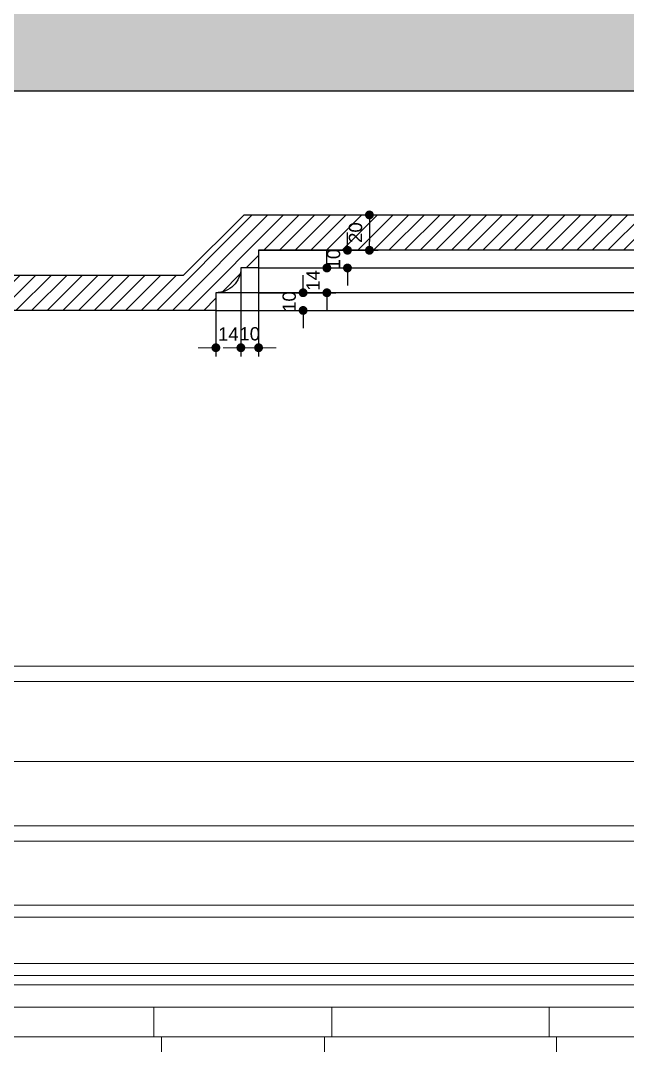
# Model space of a CAD drawing. Header units: inches. Extents: x 274057 to 444617, y 490067 to 635630.
# Drawn here: x 330799 to 331142, y 495155 to 495735 of the extents above; entities that cross this region are included whole.
import ezdxf

# ---------------------------------------------------------------- set-up
doc = ezdxf.new("R2010")
doc.units = ezdxf.units.IN
doc.header["$MEASUREMENT"] = 0
for name, color, linetype, lineweight in [('A-Dim-ID', 9, 'Continuous', 20), ('CQ gypsum 2', 42, 'Continuous', 0), ('CQ Gypsum Hatch', 8, 'Continuous', 20)]:
    doc.layers.add(name, color=color, linetype=linetype, lineweight=lineweight)
for name, color, linetype in [('Calliper_wall hatch_CHB', 8, 'Continuous'), ('CQ centerline', 8, 'Continuous'), ('CQ Grg Gypsum', 41, 'Continuous'), ('CQ section wall', 3, 'Continuous'), ('CQ SPOT DETAIL DIMENSION', 9, 'Continuous'), ('CQ wall section', 5, 'Continuous'), ('ID-wall paper', 8, 'Continuous')]:
    doc.layers.add(name, color=color, linetype=linetype)
doc.styles.get("Standard").update_dxf_attribs({"font": 'arial.ttf'})
doc.dimstyles.new('CQ 5', dxfattribs={"dimscale": 0.05, "dimtxt": 150, "dimasz": 100, "dimexe": 100, "dimexo": 0, "dimgap": 80, "dimtad": 1, "dimdec": 0, "dimzin": 0, "dimdsep": 46, "dimtxsty": 'Standard', "dimblk": 'DOT', "dimcen": 100, "dimclrd": 250, "dimclre": 250, "dimclrt": 3, "dimadec": 0, "dimazin": 0, "dimtfac": 1, "dimtdec": 0, "dimtofl": 0, "dimtmove": 0, "dimatfit": 3, "dimfxl": 1, "dimtolj": 1, "dimtzin": 0, "dimlwd": -1, "dimarcsym": 0})

# ---------------------------------------------------------------- blocks, each defined once
blk = doc.blocks.new('ff15 section A and B')
at = {"layer": 'Calliper_wall hatch_CHB', "ltscale": 300}
h = blk.add_hatch(dxfattribs=at)
h.set_pattern_fill('AR-CONC', color=256, scale=10, angle=-13.97142, style=0)
h.set_pattern_definition([(36.028577, (-10204.6, 0), (68.0890203, -23.40695), [7.5, -82.5]), (341.028577, (-10204.6, 0), (4.6961155, 76.3439316), [6, -66]), (86.480021, (-10198.93, -1.95), (72.7851354, 52.936981), [6.374019, -70.114211]), (32.212777, (-10199.77, 19.41), (99.570572, -41.829513), [11.25, -123.75]), (82.664212, (-10191.48, 15.92), (114.220033, 71.96377), [9.561034, -105.171376]), (337.21274, (-10199.77, 19.41), (114.220033, 71.96377), [9, -99]), (7.028577, (-10191.276, 12.14), (48.2040844, -53.482392), [7.5, -82.5]), (312.028577, (-10191.28, 12.14), (41.119588, 64.495185), [6, -66]), (57.480021, (-10187.26, 7.685), (89.323671, 11.012793), [6.374019, -70.114211]), (23.5285767, (-10204.602, 0), (9.2173322, 32.010976), [0, -65.2, 0, -67, 0, -66.25]), (353.528577, (-10204.602, 0), (35.0512903, 31.9228578), [0, -38.2, 0, -63.7, 0, -25.25]), (313.5285767, (-10226.242, 5.384), (51.2584374, -15.0772595), [0, -25, 0, -78, 0, -103.5]), (303.528577, (-10235.947, 7.8), (59.0102484, -4.3659754), [0, -32.5, 0, -51.8, 0, -73.5])])
h.paths.add_polyline_path([(348877.47, 520249.28), (341276.35, 520249.28), (341276.35, 519999.28), (348877.47, 519999.28)])
h.paths.add_polyline_path([(348877.47, 516299.28), (341276.35, 516299.28), (341276.35, 516049.28), (348877.47, 516049.28)])
at = {"layer": 'CQ section wall', "elevation": 0}
blk.add_lwpolyline([(341275.35, 519999.28), (348877.47, 519999.28)], dxfattribs=at)
blk = doc.blocks.new('A$C11B46C9D')
at = {"layer": 'CQ gypsum 2', "lineweight": 0}
for p, q in [((0, 194.66), (223.28, 194.66)), ((0, 182.05), (223.28, 182.05)), ((61.4, 182.05), (61.4, 165.23)), ((161.87, 182.05), (223.28, 182.05)), ((161.87, 182.05), (161.87, 165.23)), ((0, 165.23), (223.28, 165.23)), ((65.59, 165.23), (65.59, 74.15)), ((157.69, 165.23), (157.69, 74.15)), ((161.87, 165.23), (223.28, 165.23)), ((65.59, 155.42), (72.96, 155.42)), ((65.59, 148.45), (72.96, 155.42)), ((72.96, 155.42), (72.96, 74.15)), ((88.92, 155.42), (88.92, 74.15)), ((88.92, 155.42), (96.29, 148.45)), ((88.92, 155.42), (103.66, 155.42)), ((96.29, 148.45), (103.66, 155.42)), ((103.66, 155.42), (103.66, 74.15)), ((119.62, 155.42), (119.62, 74.15)), ((119.62, 155.42), (134.36, 155.42)), ((119.62, 155.42), (126.99, 148.45)), ((126.99, 148.45), (134.36, 155.42)), ((134.36, 155.42), (134.36, 74.15)), ((150.32, 155.42), (150.32, 74.15)), ((150.32, 155.42), (157.69, 148.45)), ((150.32, 155.42), (157.69, 155.42)), ((96.29, 148.45), (96.29, 74.15)), ((126.99, 148.45), (126.99, 74.15)), ((0, 74.15), (223.28, 74.15)), ((0, 59.35), (223.28, 59.35)), ((64.19, 59.35), (64.19, 52.43)), ((159.08, 59.35), (159.08, 52.43)), ((64.19, 52.43), (159.08, 52.43)), ((68.1, 52.43), (65.53, 41.27)), ((77.03, 52.43), (79.6, 41.27)), ((83.73, 52.43), (81.16, 41.27)), ((92.66, 52.43), (95.23, 41.27)), ((99.36, 52.43), (96.79, 41.27)), ((108.29, 52.43), (110.86, 41.27)), ((114.99, 52.43), (112.42, 41.27)), ((123.92, 52.43), (126.49, 41.27)), ((130.62, 52.43), (128.05, 41.27)), ((139.55, 52.43), (142.11, 41.27)), ((146.25, 52.43), (143.68, 41.27)), ((155.18, 52.43), (157.74, 41.27)), ((65.53, 41.27), (79.6, 41.27)), ((81.16, 41.27), (95.23, 41.27)), ((96.79, 41.27), (110.86, 41.27)), ((112.42, 41.27), (126.49, 41.27)), ((128.05, 41.27), (142.11, 41.27)), ((143.68, 41.27), (157.74, 41.27)), ((0, 16.75), (223.28, 16.75)), ((0, 0), (223.28, 0))]:
    blk.add_line(p, q, dxfattribs=at)
at = {"layer": 'CQ gypsum 2', "lineweight": 0, "ltscale": 100}
for p, q in [((61.4, 182.05), (161.87, 182.05)), ((0, 165.23), (61.4, 165.23))]:
    blk.add_line(p, q, dxfattribs=at)
blk = doc.blocks.new('cornice002.A')
at = {"layer": 'CQ Grg Gypsum', "xscale": -1, "rotation": 359.9999999999987}
for p in [(351655.9, 523348.92, 0), (351879.18, 523348.92, 0), (352102.45, 523348.92, 0)]:
    blk.add_blockref('A$C11B46C9D', p, dxfattribs=at)
blk = doc.blocks.new('ff15 section ceiling A and B')
at = {"layer": 'CQ Gypsum Hatch'}
h = blk.add_hatch(dxfattribs=at)
h.set_pattern_fill('ANSI31', color=256, scale=50, angle=180, style=0)
h.set_pattern_definition([(225, (863766.5914, 132415.6944), (4.41941738, -4.41941738), [])])
edge = h.paths.add_edge_path()
edge.add_line((331689.69, 526452.13), (331689.69, 526703.41))
edge.add_line((331689.69, 526703.41), (331679.69, 526703.41))
edge.add_arc((331665.68, 526703.55), 14.01, 359.45074, 450)
edge.add_line((331665.68, 526717.56), (331665.68, 526727.56))
edge.add_line((331665.68, 526727.56), (331655.68, 526727.56))
edge.add_line((331655.68, 526727.56), (331655.68, 527706.77))
edge.add_line((331655.68, 527706.77), (331665.68, 527706.77))
edge.add_line((331665.68, 527706.77), (331665.68, 527716.77))
edge.add_arc((331665.68, 527730.78), 14.01, 270, 360.54926)
edge.add_line((331679.69, 527730.91), (331689.69, 527730.91))
edge.add_line((331689.69, 527730.91), (331689.69, 527880.91))
edge.add_line((331689.69, 527880.91), (331679.69, 527880.91))
edge.add_arc((331665.68, 527881.05), 14.01, 359.45074, 450)
edge.add_line((331665.68, 527895.06), (331665.68, 527905.06))
edge.add_line((331665.68, 527905.06), (331655.68, 527905.06))
edge.add_line((331655.68, 527905.06), (331655.68, 528884.27))
edge.add_line((331655.68, 528884.27), (331665.68, 528884.27))
edge.add_line((331665.68, 528884.27), (331665.68, 528894.27))
edge.add_arc((331665.68, 528908.28), 14.01, 270, 360.54926)
edge.add_line((331679.69, 528908.41), (331689.69, 528908.41))
edge.add_line((331689.69, 528908.41), (331689.69, 529058.41))
edge.add_line((331689.69, 529058.41), (331679.69, 529058.41))
edge.add_arc((331665.68, 529058.55), 14.01, 359.45074, 450)
edge.add_line((331665.68, 529072.56), (331665.68, 529082.56))
edge.add_line((331665.68, 529082.56), (331655.68, 529082.56))
edge.add_line((331655.68, 529082.56), (331655.68, 530061.77))
edge.add_line((331655.68, 530061.77), (331665.68, 530061.77))
edge.add_line((331665.68, 530061.77), (331665.68, 530071.77))
edge.add_arc((331665.68, 530085.78), 14.01, 270, 360.54926)
edge.add_line((331679.69, 530085.91), (331689.69, 530085.91))
edge.add_line((331689.69, 530085.91), (331689.69, 530235.91))
edge.add_line((331689.69, 530235.91), (331679.69, 530235.91))
edge.add_arc((331665.68, 530236.05), 14.01, 359.45074, 450)
edge.add_line((331665.68, 530250.06), (331665.68, 530260.06))
edge.add_line((331665.68, 530260.06), (331655.68, 530260.06))
edge.add_line((331655.68, 530260.06), (331655.68, 531239.27))
edge.add_line((331655.68, 531239.27), (331665.68, 531239.27))
edge.add_line((331665.68, 531239.27), (331665.68, 531249.27))
edge.add_arc((331665.68, 531263.28), 14.01, 270, 360.54926)
edge.add_line((331679.69, 531263.42), (331689.69, 531263.42))
edge.add_line((331689.69, 531263.42), (331689.69, 531413.42))
edge.add_line((331689.69, 531413.42), (331689.69, 531514.97))
edge.add_arc((331789.69, 531514.97), 100, 90, 180, ccw=False)
edge.add_line((331789.69, 531614.97), (331994.96, 531614.97))
edge.add_line((331994.96, 531614.97), (331994.96, 531523.83))
edge.add_line((331994.96, 531523.83), (332045.68, 531564.97))
edge.add_line((332045.68, 531564.97), (332045.68, 531634.97))
edge.add_line((332045.68, 531634.97), (331789.69, 531634.97))
edge.add_arc((331789.69, 531514.97), 120, 90, 180)
edge.add_line((331669.69, 531514.97), (331669.69, 531413.42))
edge.add_line((331669.69, 531413.42), (331669.69, 531281.74))
edge.add_line((331669.69, 531281.74), (331635.68, 531247.41))
edge.add_line((331635.68, 531247.41), (331635.68, 526719.43))
edge.add_line((331635.68, 526719.43), (331669.69, 526685.09))
edge.add_line((331669.69, 526685.09), (331669.69, 526451.86))
edge.add_arc((331789.69, 526451.86), 120, 180, 270)
edge.add_line((331789.69, 526331.86), (332045.68, 526331.86))
edge.add_line((332045.68, 526331.86), (332045.68, 526401.86))
edge.add_line((332045.68, 526401.86), (331994.96, 526443.01))
edge.add_line((331994.96, 526443.01), (331994.96, 526351.86))
edge.add_line((331994.96, 526351.86), (331789.69, 526351.86))
edge.add_arc((331789.69, 526451.86), 100, 180, 270, ccw=False)
at = {"layer": 'CQ Grg Gypsum', "elevation": 0}
blk.add_lwpolyline([(331655.68, 530260.06), (331655.68, 531239.27), (331665.68, 531239.27), (331665.68, 531249.27, 0.417024), (331679.69, 531263.42), (331689.69, 531263.42), (331689.69, 531413.42), (331689.69, 531514.97, -0.414214), (331789.69, 531614.97), (331994.96, 531614.97), (331994.96, 531523.83), (332045.68, 531564.97), (332045.68, 531634.97), (331789.69, 531634.97, 0.414214), (331669.69, 531514.97), (331669.69, 531413.42), (331669.69, 531281.74), (331635.68, 531247.41), (331635.68, 526719.43)], format="xyb", dxfattribs=at)
blk = doc.blocks.new('_Dot')
at = {"color": 0, "linetype": 'ByBlock', "lineweight": -2}
blk.add_line((-0.5, 0), (-1, 0), dxfattribs=at)
at = {"color": 0, "linetype": 'ByBlock', "const_width": 0.5}
blk.add_lwpolyline([(-0.25, 0, 1), (0.25, 0, 1)], format="xyb", close=True, dxfattribs=at)
blk = doc.blocks.new('*D1314')
at = {"layer": 'A-Dim-ID', "color": 250, "lineweight": -2, "transparency": 16777216}
for p, q in [((330933.45, 495604.74), (330933.45, 495544.64)), ((330923.45, 495594.74), (330923.45, 495544.64))]:
    blk.add_line(p, q, dxfattribs=at)
at = {"layer": 'A-Dim-ID', "color": 250, "transparency": 16777216}
for p, q in [((330918.45, 495549.64), (330913.45, 495549.64)), ((330938.45, 495549.64), (330943.45, 495549.64))]:
    blk.add_line(p, q, dxfattribs=at)
at = {"layer": 'Defpoints', "color": 0, "transparency": 16777216}
for p in [(330933.45, 495604.74, 0), (330923.45, 495594.74, 0), (330923.45, 495549.64)]:
    blk.add_point(p, dxfattribs=at)
at = {"layer": 'A-Dim-ID', "color": 250, "transparency": 16777216, "xscale": 5, "yscale": 5, "zscale": 5}
blk.add_blockref('_Dot', (330923.45, 495549.64), dxfattribs=at)
at = {"layer": 'A-Dim-ID', "color": 250, "transparency": 16777216, "xscale": 5, "yscale": 5, "zscale": 5, "rotation": 180}
blk.add_blockref('_Dot', (330933.45, 495549.64), dxfattribs=at)
at = {"layer": 'A-Dim-ID', "color": 3, "transparency": 16777216, "insert": (330928.45, 495557.47), "char_height": 7.5, "attachment_point": 5}
blk.add_mtext('\\A1;10', dxfattribs=at)
blk = doc.blocks.new('*D1315')
at = {"layer": 'A-Dim-ID', "color": 250, "lineweight": -2, "transparency": 16777216}
for p, q in [((330923.45, 495594.74), (330923.45, 495544.64)), ((330909.31, 495570.73), (330909.31, 495544.64))]:
    blk.add_line(p, q, dxfattribs=at)
at = {"layer": 'A-Dim-ID', "color": 250, "transparency": 16777216}
for p, q in [((330904.31, 495549.64), (330899.31, 495549.64)), ((330928.45, 495549.64), (330933.45, 495549.64))]:
    blk.add_line(p, q, dxfattribs=at)
at = {"layer": 'Defpoints', "color": 0, "transparency": 16777216}
for p in [(330923.45, 495594.74, 0), (330909.31, 495570.73, 0), (330909.31, 495549.64)]:
    blk.add_point(p, dxfattribs=at)
at = {"layer": 'A-Dim-ID', "color": 250, "transparency": 16777216, "xscale": 5, "yscale": 5, "zscale": 5}
blk.add_blockref('_Dot', (330909.31, 495549.64), dxfattribs=at)
at = {"layer": 'A-Dim-ID', "color": 250, "transparency": 16777216, "xscale": 5, "yscale": 5, "zscale": 5, "rotation": 180}
blk.add_blockref('_Dot', (330923.45, 495549.64), dxfattribs=at)
at = {"layer": 'A-Dim-ID', "color": 3, "transparency": 16777216, "insert": (330916.38, 495557.4), "char_height": 7.5, "attachment_point": 5}
blk.add_mtext('\\A1;14', dxfattribs=at)
blk = doc.blocks.new('*D1316')
at = {"layer": 'CQ SPOT DETAIL DIMENSION', "color": 250, "lineweight": -2, "transparency": 16777216}
for p, q in [((330927.07, 495624.74), (331001.1, 495624.74)), ((330933.45, 495604.74), (331001.1, 495604.74))]:
    blk.add_line(p, q, dxfattribs=at)
at = {"layer": 'CQ SPOT DETAIL DIMENSION', "color": 250, "transparency": 16777216}
blk.add_line((330996.1, 495619.74), (330996.1, 495609.74), dxfattribs=at)
at = {"layer": 'Defpoints', "color": 0, "transparency": 16777216}
for p in [(330927.07, 495624.74, 0), (330933.45, 495604.74), (330996.1, 495604.74)]:
    blk.add_point(p, dxfattribs=at)
at = {"layer": 'CQ SPOT DETAIL DIMENSION', "color": 250, "transparency": 16777216, "xscale": 5, "yscale": 5, "zscale": 5}
for p, rotation in [((330996.1, 495624.74), 90), ((330996.1, 495604.74), 270)]:
    blk.add_blockref('_Dot', p, dxfattribs=dict(at, rotation=rotation))
at = {"layer": 'CQ SPOT DETAIL DIMENSION', "color": 3, "transparency": 16777216, "insert": (330988.27, 495614.74), "char_height": 7.5, "attachment_point": 5, "rotation": 90}
blk.add_mtext('\\A1;20', dxfattribs=at)
blk = doc.blocks.new('*D1317')
at = {"layer": 'CQ SPOT DETAIL DIMENSION', "color": 250, "transparency": 16777216}
for p, q in [((330983.7, 495609.74), (330983.7, 495614.74)), ((330983.7, 495589.74), (330983.7, 495584.74))]:
    blk.add_line(p, q, dxfattribs=at)
at = {"layer": 'CQ SPOT DETAIL DIMENSION', "color": 250, "lineweight": -2, "transparency": 16777216}
for p, q in [((330933.45, 495604.74), (330988.7, 495604.74)), ((330933.45, 495594.74), (330988.7, 495594.74))]:
    blk.add_line(p, q, dxfattribs=at)
at = {"layer": 'Defpoints', "color": 0, "transparency": 16777216}
for p in [(330933.45, 495604.74), (330933.45, 495594.74, 0), (330983.7, 495594.74)]:
    blk.add_point(p, dxfattribs=at)
at = {"layer": 'CQ SPOT DETAIL DIMENSION', "color": 250, "transparency": 16777216, "xscale": 5, "yscale": 5, "zscale": 5}
for p, rotation in [((330983.7, 495604.74), 270), ((330983.7, 495594.74), 90)]:
    blk.add_blockref('_Dot', p, dxfattribs=dict(at, rotation=rotation))
at = {"layer": 'CQ SPOT DETAIL DIMENSION', "color": 3, "transparency": 16777216, "insert": (330975.87, 495599.74), "char_height": 7.5, "attachment_point": 5, "rotation": 90}
blk.add_mtext('\\A1;10', dxfattribs=at)
blk = doc.blocks.new('*D1318')
at = {"layer": 'CQ SPOT DETAIL DIMENSION', "color": 250, "transparency": 16777216}
for p, q in [((330972.04, 495599.74), (330972.04, 495604.74)), ((330972.04, 495575.73), (330972.04, 495570.73))]:
    blk.add_line(p, q, dxfattribs=at)
at = {"layer": 'CQ SPOT DETAIL DIMENSION', "color": 250, "lineweight": -2, "transparency": 16777216}
for p, q in [((330933.45, 495594.74), (330977.04, 495594.74)), ((330933.45, 495580.73), (330977.04, 495580.73))]:
    blk.add_line(p, q, dxfattribs=at)
at = {"layer": 'Defpoints', "color": 0, "transparency": 16777216}
for p in [(330933.45, 495594.74, 0), (330933.45, 495580.73), (330972.04, 495580.73)]:
    blk.add_point(p, dxfattribs=at)
at = {"layer": 'CQ SPOT DETAIL DIMENSION', "color": 250, "transparency": 16777216, "xscale": 5, "yscale": 5, "zscale": 5}
for p, rotation in [((330972.04, 495594.74), 270), ((330972.04, 495580.73), 90)]:
    blk.add_blockref('_Dot', p, dxfattribs=dict(at, rotation=rotation))
at = {"layer": 'CQ SPOT DETAIL DIMENSION', "color": 3, "transparency": 16777216, "insert": (330964.28, 495587.73), "char_height": 7.5, "attachment_point": 5, "rotation": 90}
blk.add_mtext('\\A1;14', dxfattribs=at)
blk = doc.blocks.new('*D1319')
at = {"layer": 'CQ SPOT DETAIL DIMENSION', "color": 250, "transparency": 16777216}
for p, q in [((330958.62, 495585.73), (330958.62, 495590.73)), ((330958.62, 495565.73), (330958.62, 495560.73))]:
    blk.add_line(p, q, dxfattribs=at)
at = {"layer": 'CQ SPOT DETAIL DIMENSION', "color": 250, "lineweight": -2, "transparency": 16777216}
for p, q in [((330933.45, 495580.73), (330963.62, 495580.73)), ((330909.31, 495570.73), (330963.62, 495570.73))]:
    blk.add_line(p, q, dxfattribs=at)
at = {"layer": 'Defpoints', "color": 0, "transparency": 16777216}
for p in [(330933.45, 495580.73), (330909.31, 495570.73, 0), (330958.62, 495570.73)]:
    blk.add_point(p, dxfattribs=at)
at = {"layer": 'CQ SPOT DETAIL DIMENSION', "color": 250, "transparency": 16777216, "xscale": 5, "yscale": 5, "zscale": 5}
for p, rotation in [((330958.62, 495580.73), 270), ((330958.62, 495570.73), 90)]:
    blk.add_blockref('_Dot', p, dxfattribs=dict(at, rotation=rotation))
at = {"layer": 'CQ SPOT DETAIL DIMENSION', "color": 3, "transparency": 16777216, "insert": (330950.79, 495575.73), "char_height": 7.5, "attachment_point": 5, "rotation": 90}
blk.add_mtext('\\A1;10', dxfattribs=at)

msp = doc.modelspace()

# ---------------------------------------------------------------- linework, layer by layer
at = {"layer": 'CQ centerline'}
for p, q in [((330933.45, 495594.74, 0), (331912.66, 495594.74, 0)), ((331936.67, 495580.73, 0), (330909.44, 495580.73, 0)), ((330909.31, 495570.73, 0), (331936.81, 495570.73, 0))]:
    msp.add_line(p, q, dxfattribs=at)
at = {"layer": 'CQ gypsum 2'}
for p, q in [((330759.31, 495369.61, 0), (335619.31, 495369.61, 0)), ((330759.31, 495360.91, 0), (335619.31, 495360.91, 0)), ((330750.68, 495315.63, 0), (335627.94, 495315.63, 0)), ((330693.7, 495279.28, 0), (335684.91, 495279.28, 0)), ((330693.7, 495270.64, 0), (335684.91, 495270.64, 0)), ((330681.69, 495234.41, 0), (335696.92, 495234.41, 0)), ((330659.79, 495227.72, 0), (335718.82, 495227.72, 0)), ((330622.39, 495201.4, 0), (335757.34, 495201.4, 0)), ((330621.27, 495194.74, 0), (335757.34, 495194.74, 0))]:
    msp.add_line(p, q, dxfattribs=at)

# ---------------------------------------------------------------- block references
at = {"layer": 'CQ Grg Gypsum', "xscale": -1}
msp.add_blockref('cornice002.A', (682692.11, -28354.18, 0), dxfattribs=at)
at = {"layer": 'CQ wall section', "xscale": -1}
msp.add_blockref('ff15 section A and B', (678128.06, -24304.54), dxfattribs=at)
at = {"layer": 'ID-wall paper', "xscale": -1, "rotation": 90}
msp.add_blockref('ff15 section ceiling A and B', (862172.72, 827260.42, 0), dxfattribs=at)

# ---------------------------------------------------------------- dimensions: what is measured, and where the dimension line sits
at = {"layer": 'A-Dim-ID'}
for base, p1, p2, picture, middle in [((330923.45, 495549.64, 0), (330933.45, 495604.74, 0), (330923.45, 495594.74, 0), '*D1314', (330928.45, 495549.64, 0)), ((330909.31, 495549.64, 0), (330923.45, 495594.74, 0), (330909.31, 495570.73, 0), '*D1315', (330916.38, 495549.64, 0))]:
    dim = msp.add_linear_dim(base=base, p1=p1, p2=p2, dimstyle='CQ 5', override={"dimtmove": 1}, dxfattribs=at)
    dim.commit()
    dim.dimension.update_dxf_attribs({"geometry": picture, "text_midpoint": middle, "dimtype": 160})
at = {"layer": 'CQ SPOT DETAIL DIMENSION'}
dim = msp.add_linear_dim(base=(330996.1, 495604.74, 0), p1=(330927.07, 495624.74, 0), p2=(330933.45, 495604.74, 0), angle=90, dimstyle='CQ 5', dxfattribs=at)
dim.commit()
dim.dimension.update_dxf_attribs({"geometry": '*D1316', "text_midpoint": (330988.27, 495614.74, 0)})
for base, p1, p2, picture, middle in [((330983.7, 495594.74, 0), (330933.45, 495604.74, 0), (330933.45, 495594.74, 0), '*D1317', (330983.7, 495599.74, 0)), ((330972.04, 495580.73, 0), (330933.45, 495594.74, 0), (330933.45, 495580.73, 0), '*D1318', (330972.04, 495587.73, 0)), ((330958.62, 495570.73, 0), (330933.45, 495580.73, 0), (330909.31, 495570.73, 0), '*D1319', (330958.62, 495575.73, 0))]:
    dim = msp.add_linear_dim(base=base, p1=p1, p2=p2, angle=90, dimstyle='CQ 5', dxfattribs=at)
    dim.commit()
    dim.dimension.update_dxf_attribs({"geometry": picture, "text_midpoint": middle, "dimtype": 160})

doc.saveas('drawing.dxf')
